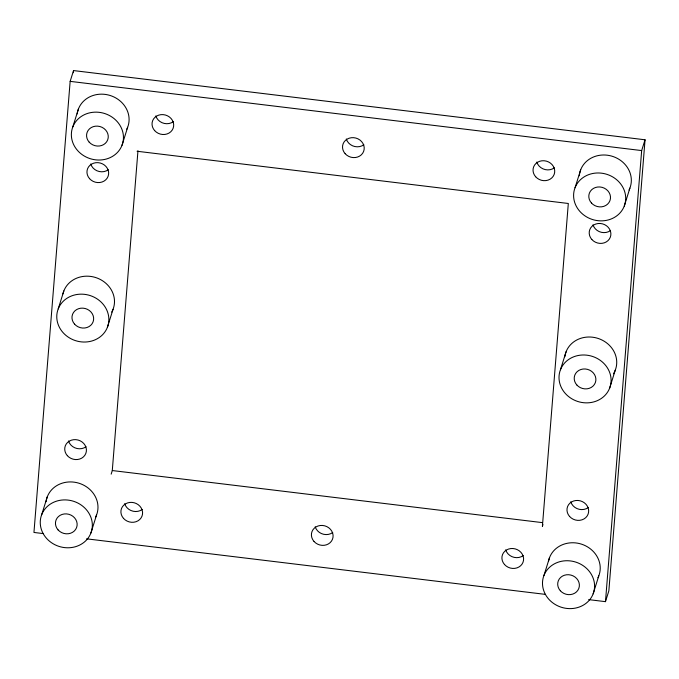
<?xml version="1.0" encoding="UTF-8"?>
<svg xmlns="http://www.w3.org/2000/svg" width="679" height="679" viewBox="0 0 679 679"><rect width="100%" height="100%" fill="white"/><g stroke="black" fill="none" stroke-linecap="round" stroke-linejoin="round"><path stroke-width="1.02" d="M588.634 599.616L605.473 601.653L608.851 590.857L645.05 139.789L73.536 70.574L70.149 81.361L33.95 532.455L43.422 533.601M73.366 72.687L73.536 70.574M111.169 474.146L112.29 470.547L137.956 150.823M605.473 601.653L641.663 150.577L645.05 139.789M72.814 126.905L78.45 108.929M58.207 308.92L63.843 290.935M122.016 145.272A26.269 23.706 17.4 0 0 92.531 112.341A26.269 23.706 17.4 0 0 77.695 150.653A26.269 23.706 17.4 0 0 122.016 145.272L127.652 127.296M41.699 514.665L47.335 496.68M107.409 327.286A26.269 23.706 17.4 0 0 77.924 294.355A26.269 23.706 17.4 0 0 63.096 332.659A26.269 23.706 17.4 0 0 107.409 327.286L113.045 309.301M90.901 533.032A26.269 23.706 17.4 0 0 61.416 500.1A26.269 23.706 17.4 0 0 46.588 538.413A26.269 23.706 17.4 0 0 90.901 533.032L96.537 515.047M575.054 187.735L580.689 169.758M560.447 369.749L566.091 351.764M624.256 206.102A26.269 23.706 17.4 0 0 594.77 173.17A26.269 23.706 17.4 0 0 579.934 211.483A26.269 23.706 17.4 0 0 624.256 206.102L629.891 188.117M542.971 524.561L542.402 526.352L568.315 203.479L137.082 151.256M543.938 575.495L549.574 557.51M609.649 388.108A26.269 23.706 17.4 0 0 580.163 355.185A26.269 23.706 17.4 0 0 565.335 393.489A26.269 23.706 17.4 0 0 609.649 388.108L615.284 370.131M593.14 593.862A26.269 23.706 17.4 0 0 563.655 560.93A26.269 23.706 17.4 0 0 548.827 599.243A26.269 23.706 17.4 0 0 593.14 593.862L598.776 575.877M70.149 81.361L641.663 150.577M112.29 470.547L542.479 522.635M86.573 538.829L545.475 594.388M579.314 175.793A26.269 23.706 17.4 0 1 611.677 156.102A26.269 23.706 17.4 0 1 629.051 190.01M548.462 561.499A26.269 23.706 17.4 0 1 581.657 544.202A26.269 23.706 17.4 0 1 597.944 577.77M46.07 501.696A26.269 23.706 17.4 0 1 78.866 483.193A26.269 23.706 17.4 0 1 95.697 516.94M77.177 113.936A26.269 23.706 17.4 0 1 109.981 95.433A26.269 23.706 17.4 0 1 126.812 129.18M564.818 356.772A26.269 23.706 17.4 0 1 598.708 338.634A26.269 23.706 17.4 0 1 613.426 373.832M62.943 293.897A26.269 23.706 17.4 0 1 97.012 278A26.269 23.706 17.4 0 1 111.721 312.111M86.046 446.731A10.94 9.879 17.4 0 1 68.511 440.96M142.217 509.471A10.94 9.879 17.4 0 1 124.681 503.691M588.294 507.544A10.94 9.879 17.4 0 1 570.759 501.773M523.229 555.6A10.94 9.879 17.4 0 1 505.694 549.829M173.323 121.668A10.923 9.862 17.4 0 1 155.822 115.914M108.275 169.742A10.94 9.879 17.4 0 1 90.74 163.97M554.353 167.832A10.94 9.879 17.4 0 1 536.809 162.06M610.523 230.563A10.94 9.879 17.4 0 1 592.988 224.791M363.842 144.754A10.94 9.879 17.4 0 1 346.307 138.983M332.727 532.531A10.94 9.879 17.4 0 1 315.192 526.76M591.434 202.987A10.94 9.879 17.4 0 0 609.903 200.746A10.94 9.879 17.4 0 0 597.622 187.022A10.94 9.879 17.4 0 0 591.434 202.987M89.195 142.157A10.94 9.879 17.4 0 0 107.664 139.916A10.94 9.879 17.4 0 0 95.374 126.192A10.94 9.879 17.4 0 0 89.195 142.157M58.088 529.917A10.94 9.879 17.4 0 0 76.549 527.676A10.94 9.879 17.4 0 0 64.267 513.952A10.94 9.879 17.4 0 0 58.088 529.917M560.328 590.747A10.94 9.879 17.4 0 0 578.788 588.506A10.94 9.879 17.4 0 0 566.507 574.782A10.94 9.879 17.4 0 0 560.328 590.747M576.836 384.993A10.94 9.879 17.4 0 0 595.296 382.752A10.94 9.879 17.4 0 0 583.015 369.036A10.94 9.879 17.4 0 0 576.836 384.993M74.597 324.163A10.94 9.879 17.4 0 0 93.057 321.922A10.94 9.879 17.4 0 0 80.776 308.207A10.94 9.879 17.4 0 0 74.597 324.163M504.539 564.538A10.94 9.879 17.4 0 0 523.008 562.297A10.94 9.879 17.4 0 0 510.727 548.573A10.94 9.879 17.4 0 0 504.539 564.538M123.527 518.4A10.94 9.879 17.4 0 0 141.996 516.159A10.94 9.879 17.4 0 0 129.706 502.443A10.94 9.879 17.4 0 0 123.527 518.4M67.357 455.668A10.94 9.879 17.4 0 0 85.826 453.428A10.94 9.879 17.4 0 0 73.536 439.703A10.94 9.879 17.4 0 0 67.357 455.668M569.605 516.481A10.94 9.879 17.4 0 0 588.065 514.241A10.94 9.879 17.4 0 0 575.784 500.516A10.94 9.879 17.4 0 0 569.605 516.481M154.659 130.614A10.923 9.862 17.4 0 0 173.094 128.373A10.923 9.862 17.4 0 0 160.83 114.675A10.923 9.862 17.4 0 0 154.659 130.614M535.663 176.769A10.94 9.879 17.4 0 0 554.123 174.528A10.94 9.879 17.4 0 0 541.834 160.804A10.94 9.879 17.4 0 0 535.663 176.769M591.833 239.5A10.94 9.879 17.4 0 0 610.294 237.26A10.94 9.879 17.4 0 0 598.012 223.535A10.94 9.879 17.4 0 0 591.833 239.5M89.586 178.679A10.94 9.879 17.4 0 0 108.054 176.438A10.94 9.879 17.4 0 0 95.764 162.714A10.94 9.879 17.4 0 0 89.586 178.679M345.153 153.692A10.94 9.879 17.4 0 0 363.621 151.442A10.94 9.879 17.4 0 0 351.332 137.727A10.94 9.879 17.4 0 0 345.153 153.692M314.038 541.469A10.94 9.879 17.4 0 0 332.498 539.228A10.94 9.879 17.4 0 0 320.216 525.504A10.94 9.879 17.4 0 0 314.038 541.469"/></g></svg>
